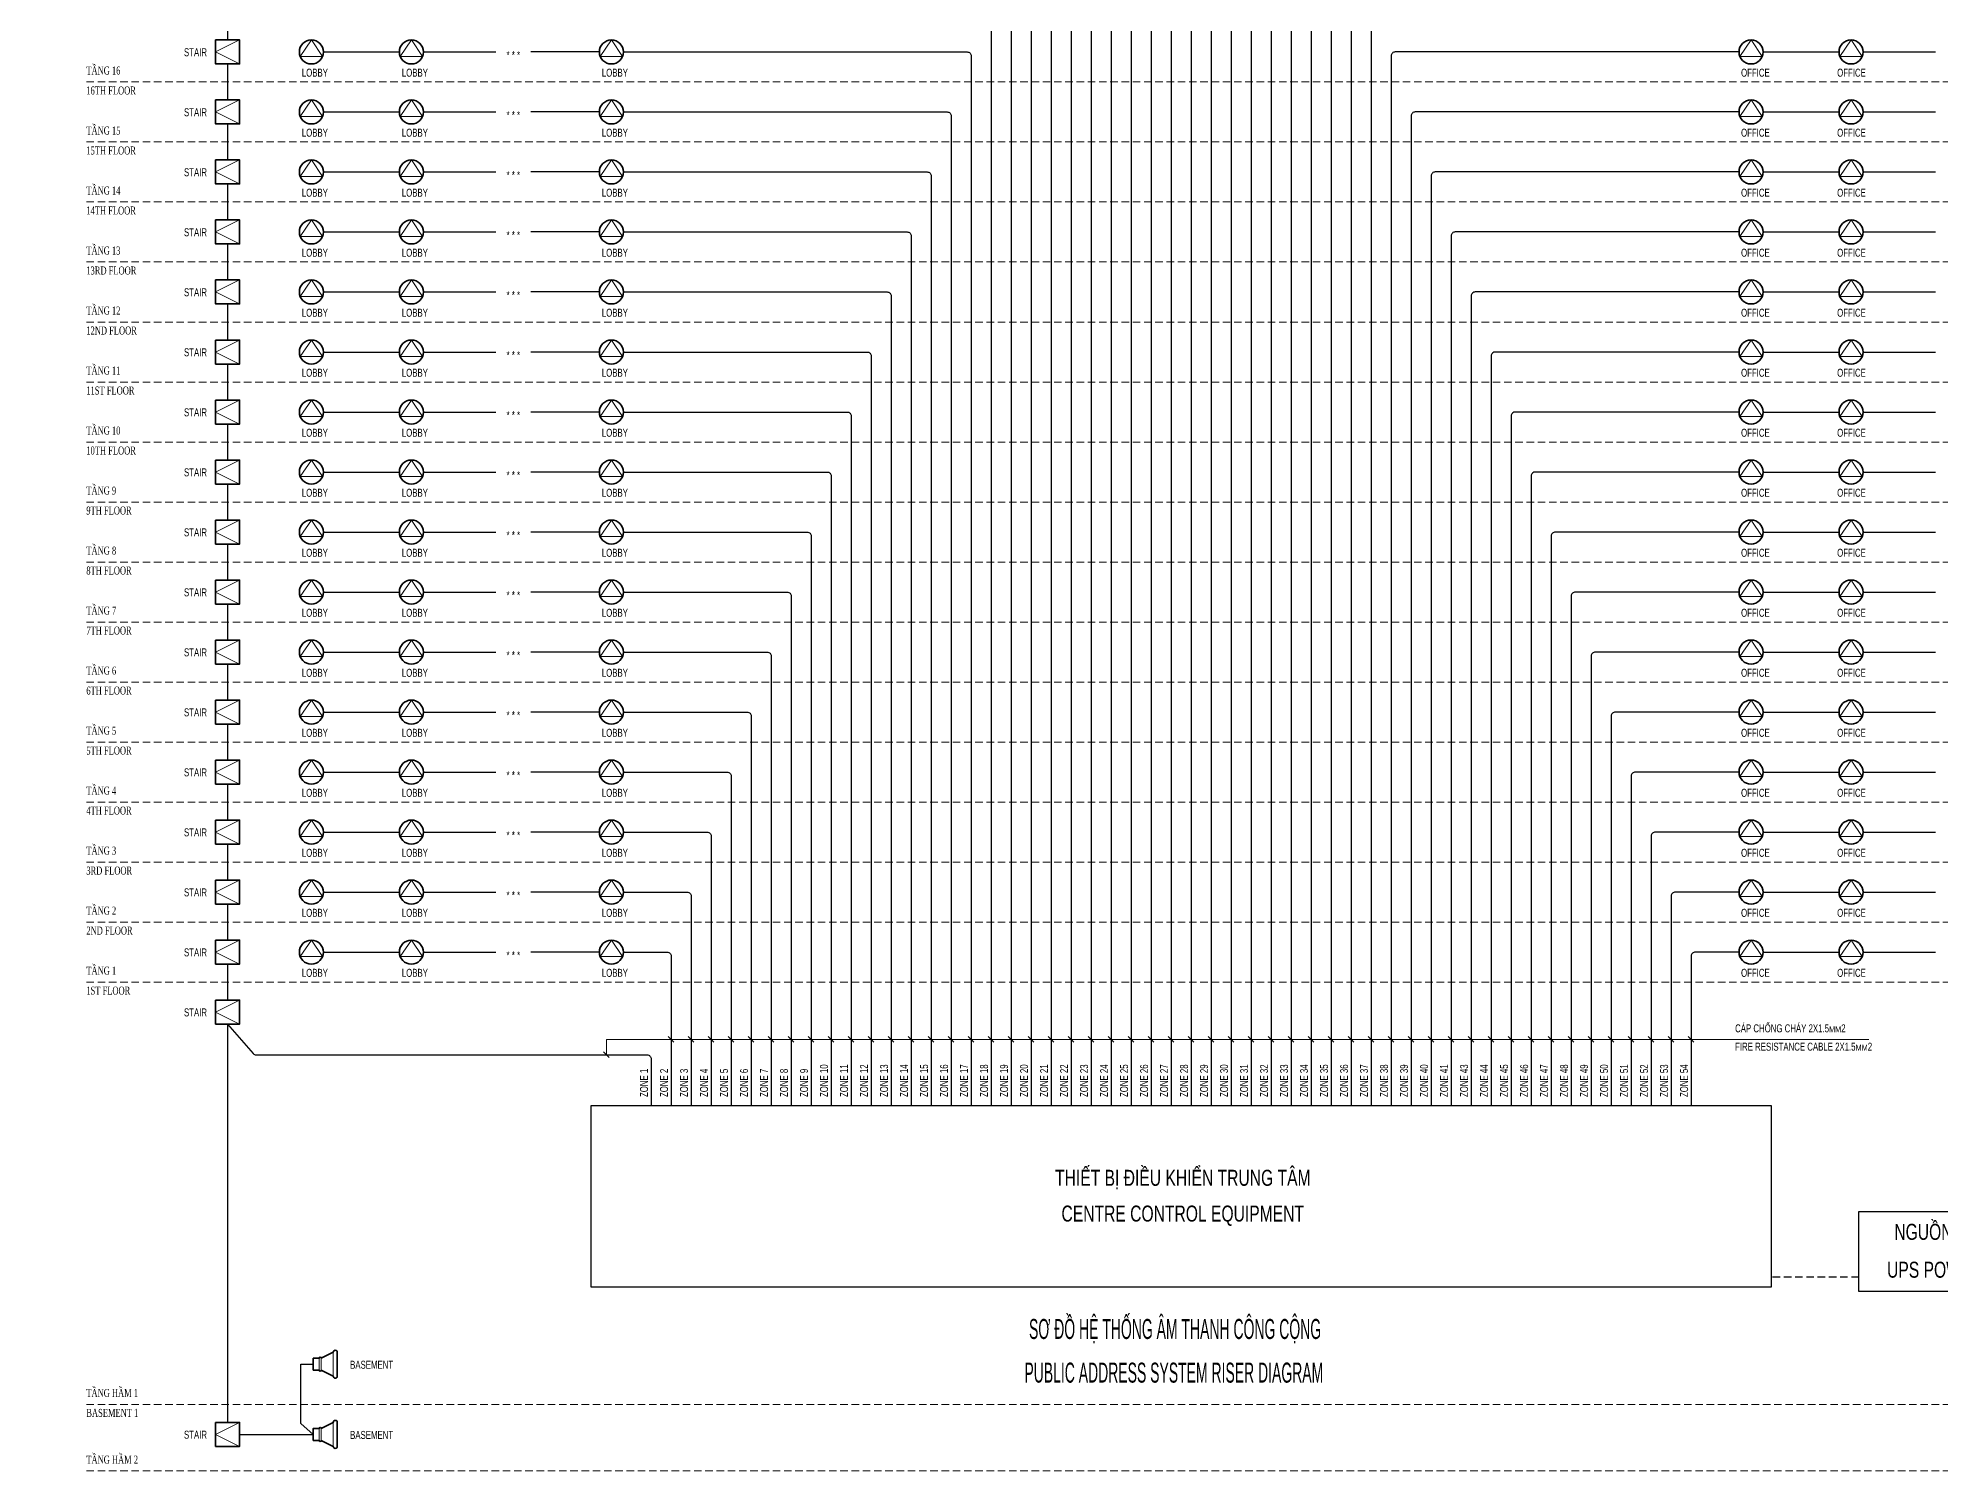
# Model space of a CAD drawing. Extents: x -5343388 to 7033982, y -486386 to 188356.
# Drawn here: x 671138 to 766277, y -278887 to -207254 of the extents above; entities that cross this region are included whole.
import ezdxf

# ---------------------------------------------------------------- set-up
doc = ezdxf.new("R2010")
doc.units = 0
doc.header["$MEASUREMENT"] = 0
doc.linetypes.add('DASHED2', pattern=[0.375, 0.25, -0.125])
for name, color, linetype, lineweight in [('PA Equipment', 1, 'Continuous', 35), ('PA Equipment Hatch', 1, 'Continuous', 15), ('Wire Hatch', 7, 'Continuous', 15)]:
    doc.layers.add(name, color=color, linetype=linetype, lineweight=lineweight)
doc.layers.add('text', color=2, linetype='Continuous')
doc.layers.add('wire', color=3, linetype='Continuous')
doc.styles.add('NKB1', font='vntimeh.shx', dxfattribs={"width": 0.7, "height": 400})
doc.styles.add('NKB2', font='', dxfattribs={"width": 0.7, "height": 400})
doc.styles.get('NKB2').set_extended_font_data('.VnArialH')

# ---------------------------------------------------------------- blocks, each defined once
blk = doc.blocks.new('LoP')
at = {"layer": 'PA Equipment'}
blk.add_circle((0, 0), 300, dxfattribs=at)
at = {"layer": 'PA Equipment Hatch'}
for points in [[(0, 300), (-278, -112), (277, -112)], [(0, 300), (277, -112)]]:
    blk.add_lwpolyline(points, dxfattribs=at)
blk = doc.blocks.new('LoP1')
at = {"layer": 'PA Equipment'}
blk.add_lwpolyline([(0, 300), (600, 300), (600, -300), (0, -300)], close=True, dxfattribs=at)
at = {"layer": 'PA Equipment Hatch'}
blk.add_lwpolyline([(600, 300), (0, 0), (600, -300)], dxfattribs=at)
blk = doc.blocks.new('LoP2')
at = {"layer": 'PA Equipment'}
for points in [[(150, 150), (0, 150)], [(150, -150), (0, -150), (0, 150)], [(500, 300), (200, 150)], [(600, 300), (600, -300)], [(500, -300), (200, -150)]]:
    blk.add_lwpolyline(points, dxfattribs=at)
for centre, radius, start, end in [((175, 150), 25, 0, 180), ((550, 300), 50, 0, 180), ((175, -150), 25, 180, 0), ((550, -300), 50, 180, 0)]:
    blk.add_arc(centre, radius, start, end, dxfattribs=at)
at = {"layer": 'PA Equipment Hatch'}
for points in [[(150, 150), (150, -150)], [(200, 150), (200, -150)], [(500, 300), (500, -300)]]:
    blk.add_lwpolyline(points, dxfattribs=at)

msp = doc.modelspace()

# ---------------------------------------------------------------- linework, layer by layer
at = {"layer": 'PA Equipment Hatch'}
for points in [[(699565.18652, -258088.38167), (699565.18652, -257319.27259), (762675.78027, -257319.27259)], [(702642.11618, -257169.51202), (702924.95889, -257452.35473)], [(703642.11618, -257169.51202), (703924.95889, -257452.35473)], [(704642.11618, -257169.51202), (704924.95889, -257452.35473)], [(705642.11618, -257169.51202), (705924.95889, -257452.35473)], [(706642.11618, -257169.51202), (706924.95889, -257452.35473)], [(707642.11618, -257169.51202), (707924.95889, -257452.35473)], [(708642.11618, -257169.51202), (708924.95889, -257452.35473)], [(709642.11618, -257169.51202), (709924.95889, -257452.35473)], [(710642.11618, -257169.51202), (710924.95889, -257452.35473)], [(711642.11618, -257169.51202), (711924.95889, -257452.35473)], [(712642.11618, -257169.51202), (712924.95889, -257452.35473)], [(713642.11618, -257169.51202), (713924.95889, -257452.35473)], [(714642.11618, -257169.51202), (714924.95889, -257452.35473)], [(715642.11618, -257169.51202), (715924.95889, -257452.35473)], [(716642.11618, -257169.51202), (716924.95889, -257452.35473)], [(717642.11618, -257169.51202), (717924.95889, -257452.35473)], [(718642.11618, -257169.51202), (718924.95889, -257452.35473)], [(719642.11618, -257169.51202), (719924.95889, -257452.35473)], [(720642.11618, -257169.51202), (720924.95889, -257452.35473)], [(721642.11618, -257169.51202), (721924.95889, -257452.35473)], [(722642.11618, -257169.51202), (722924.95889, -257452.35473)], [(723642.11618, -257169.51202), (723924.95889, -257452.35473)], [(724642.11618, -257169.51202), (724924.95889, -257452.35473)], [(725642.11618, -257169.51202), (725924.95889, -257452.35473)], [(726642.11618, -257169.51202), (726924.95889, -257452.35473)], [(727642.11618, -257169.51202), (727924.95889, -257452.35473)], [(728642.11618, -257169.51202), (728924.95889, -257452.35473)], [(729642.11618, -257169.51202), (729924.95889, -257452.35473)], [(730642.11618, -257169.51202), (730924.95889, -257452.35473)], [(731642.11618, -257169.51202), (731924.95889, -257452.35473)], [(732642.11618, -257169.51202), (732924.95889, -257452.35473)], [(733642.11618, -257169.51202), (733924.95889, -257452.35473)], [(734642.11618, -257169.51202), (734924.95889, -257452.35473)], [(735642.11618, -257169.51202), (735924.95889, -257452.35473)], [(736642.11618, -257169.51202), (736924.95889, -257452.35473)], [(737642.11618, -257169.51202), (737924.95889, -257452.35473)], [(738642.11618, -257169.51202), (738924.95889, -257452.35473)], [(739642.11618, -257169.51202), (739924.95889, -257452.35473)], [(740642.11618, -257169.51202), (740924.95889, -257452.35473)], [(741642.11618, -257169.51202), (741924.95889, -257452.35473)], [(742642.11618, -257169.51202), (742924.95889, -257452.35473)], [(743642.11618, -257169.51202), (743924.95889, -257452.35473)], [(744642.11618, -257169.51202), (744924.95889, -257452.35473)], [(745642.11618, -257169.51202), (745924.95889, -257452.35473)], [(746642.11618, -257169.51202), (746924.95889, -257452.35473)], [(747642.11618, -257169.51202), (747924.95889, -257452.35473)], [(748642.11618, -257169.51202), (748924.95889, -257452.35473)], [(749642.11618, -257169.51202), (749924.95889, -257452.35473)], [(750642.11618, -257169.51202), (750924.95889, -257452.35473)], [(751642.11618, -257169.51202), (751924.95889, -257452.35473)], [(752642.11618, -257169.51202), (752924.95889, -257452.35473)], [(753642.11618, -257169.51202), (753924.95889, -257452.35473)], [(699415.42595, -257938.6211), (699698.26866, -258221.46381)]]:
    msp.add_lwpolyline(points, dxfattribs=at)
at = {"layer": 'wire'}
for points in [[(700402.71604, -177948.50108), (727591.87675, -177948.50108, -0.4142135624), (727791.87675, -178148.50108), (727791.87675, -260623.34022)], [(756181.03746, -177948.50108), (728991.87675, -177948.50108, 0.4142135624), (728791.87675, -178148.50108), (728791.87675, -260623.34022)], [(700402.71604, -180948.50108), (726591.87675, -180948.50108, -0.4142135624), (726791.87675, -181148.50108), (726791.87675, -260623.34022)], [(756181.03746, -180948.50108), (729991.87675, -180948.50108, 0.4142135624), (729791.87675, -181148.50108), (729791.87675, -260623.34022)], [(700402.71604, -183948.50108), (725591.87675, -183948.50108, -0.4142135624), (725791.87675, -184148.50108), (725791.87675, -260623.34022)], [(756181.03746, -183948.50108), (730991.87675, -183948.50108, 0.4142135624), (730791.87675, -184148.50108), (730791.87675, -260623.34022)], [(700402.71604, -186948.50108), (724591.87675, -186948.50108, -0.4142135624), (724791.87675, -187148.50108), (724791.87675, -260623.34022)], [(756181.03746, -186948.50108), (731991.87675, -186948.50108, 0.4142135624), (731791.87675, -187148.50108), (731791.87675, -260623.34022)], [(700402.71604, -189948.50108), (723591.87675, -189948.50108, -0.4142135624), (723791.87675, -190148.50108), (723791.87675, -260623.34022)], [(756181.03746, -189948.50108), (732991.87675, -189948.50108, 0.4142135624), (732791.87675, -190148.50108), (732791.87675, -260623.34022)], [(700402.71604, -192948.50108), (722591.87675, -192948.50108, -0.4142135624), (722791.87675, -193148.50108), (722791.87675, -260623.34022)], [(756181.03746, -192948.50108), (733991.87675, -192948.50108, 0.4142135624), (733791.87675, -193148.50108), (733791.87675, -260623.34022)], [(700402.71604, -195948.50108), (721591.87675, -195948.50108, -0.4142135624), (721791.87675, -196148.50108), (721791.87675, -260623.34022)], [(756181.03746, -195948.50108), (734991.87675, -195948.50108, 0.4142135624), (734791.87675, -196148.50108), (734791.87675, -260623.34022)], [(700402.71604, -198948.50108), (720591.87675, -198948.50108, -0.4142135624), (720791.87675, -199148.50108), (720791.87675, -260623.34022)], [(756181.03746, -198948.50108), (735991.87675, -198948.50108, 0.4142135624), (735791.87675, -199148.50108), (735791.87675, -260623.34022)], [(700402.71604, -201948.50108), (719591.87675, -201948.50108, -0.4142135624), (719791.87675, -202148.50108), (719791.87675, -260623.34022)], [(756181.03746, -201948.50108), (736991.87675, -201948.50108, 0.4142135624), (736791.87675, -202148.50108), (736791.87675, -260623.34022)], [(700402.71604, -204948.50108), (718591.87675, -204948.50108, -0.4142135624), (718791.87675, -205148.50108), (718791.87675, -260623.34022)], [(756181.03746, -204948.50108), (737991.87675, -204948.50108, 0.4142135624), (737791.87675, -205148.50108), (737791.87675, -260623.34022)], [(700402.71604, -207948.50108), (717591.87675, -207948.50108, -0.4142135624), (717791.87675, -208148.50108), (717791.87675, -260623.34022)], [(756181.03746, -207948.50108), (738991.87675, -207948.50108, 0.4142135624), (738791.87675, -208148.50108), (738791.87675, -260623.34022)], [(700402.71604, -210948.50108), (716591.87675, -210948.50108, -0.4142135624), (716791.87675, -211148.50108), (716791.87675, -260623.34022)], [(756181.03746, -210948.50108), (739991.87675, -210948.50108, 0.4142135624), (739791.87675, -211148.50108), (739791.87675, -260623.34022)], [(700402.71604, -213948.50108), (715591.87675, -213948.50108, -0.4142135624), (715791.87675, -214148.50108), (715791.87675, -260623.34022)], [(756181.03746, -213948.50108), (740991.87675, -213948.50108, 0.4142135624), (740791.87675, -214148.50108), (740791.87675, -260623.34022)], [(700402.71604, -216948.50108), (714591.87675, -216948.50108, -0.4142135624), (714791.87675, -217148.50108), (714791.87675, -260623.34022)], [(756181.03746, -216948.50108), (741991.87675, -216948.50108, 0.4142135624), (741791.87675, -217148.50108), (741791.87675, -260623.34022)], [(700402.71604, -219948.50108), (713591.87675, -219948.50108, -0.4142135624), (713791.87675, -220148.50108), (713791.87675, -260623.34022)], [(756181.03746, -219948.50108), (742991.87675, -219948.50108, 0.4142135624), (742791.87675, -220148.50108), (742791.87675, -260623.34022)], [(700402.71604, -222948.50108), (712591.87675, -222948.50108, -0.4142135624), (712791.87675, -223148.50108), (712791.87675, -260623.34022)], [(756181.03746, -222948.50108), (743991.87675, -222948.50108, 0.4142135624), (743791.87675, -223148.50108), (743791.87675, -260623.34022)], [(700402.71604, -225948.50108), (711591.87675, -225948.50108, -0.4142135624), (711791.87675, -226148.50108), (711791.87675, -260623.34022)], [(756181.03746, -225948.50108), (744991.87675, -225948.50108, 0.4142135624), (744791.87675, -226148.50108), (744791.87675, -260623.34022)], [(700402.71604, -228948.50108), (710591.87675, -228948.50108, -0.4142135624), (710791.87675, -229148.50108), (710791.87675, -260623.34022)], [(756181.03746, -228948.50108), (745991.87675, -228948.50108, 0.4142135624), (745791.87675, -229148.50108), (745791.87675, -260623.34022)], [(700402.71604, -231948.50108), (709591.87675, -231948.50108, -0.4142135624), (709791.87675, -232148.50108), (709791.87675, -260623.34022)], [(756181.03746, -231948.50108), (746991.87675, -231948.50108, 0.4142135624), (746791.87675, -232148.50108), (746791.87675, -260623.34022)], [(700402.71604, -234948.50108), (708591.87675, -234948.50108, -0.4142135624), (708791.87675, -235148.50108), (708791.87675, -260623.34022)], [(756181.03746, -234948.50108), (747991.87675, -234948.50108, 0.4142135624), (747791.87675, -235148.50108), (747791.87675, -260623.34022)], [(700402.71604, -237948.50108), (707591.87675, -237948.50108, -0.4142135624), (707791.87675, -238148.50108), (707791.87675, -260623.34022)], [(756181.03746, -237948.50108), (748991.87675, -237948.50108, 0.4142135624), (748791.87675, -238148.50108), (748791.87675, -260623.34022)], [(700402.71604, -240948.50108), (706591.87675, -240948.50108, -0.4142135624), (706791.87675, -241148.50108), (706791.87675, -260623.34022)], [(756181.03746, -240948.50108), (749991.87675, -240948.50108, 0.4142135624), (749791.87675, -241148.50108), (749791.87675, -260623.34022)], [(700402.71604, -243948.50108), (705591.87675, -243948.50108, -0.4142135624), (705791.87675, -244148.50108), (705791.87675, -260623.34022)], [(756181.03746, -243948.50108), (750991.87675, -243948.50108, 0.4142135624), (750791.87675, -244148.50108), (750791.87675, -260623.34022)], [(700402.71604, -246948.50108), (704591.87675, -246948.50108, -0.4142135624), (704791.87675, -247148.50108), (704791.87675, -260623.34022)], [(756181.03746, -246948.50108), (751991.87675, -246948.50108, 0.4142135624), (751791.87675, -247148.50108), (751791.87675, -260623.34022)], [(700402.71604, -249948.50108), (703591.87675, -249948.50108, -0.4142135624), (703791.87675, -250148.50108), (703791.87675, -260623.34022)], [(756181.03746, -249948.50108), (752991.87675, -249948.50108, 0.4142135624), (752791.87675, -250148.50108), (752791.87675, -260623.34022)], [(700402.71604, -252948.50108), (702591.87675, -252948.50108, -0.4142135624), (702791.87675, -253148.50108), (702791.87675, -260623.34022)], [(756181.03746, -252948.50108), (753991.87675, -252948.50108, 0.4142135624), (753791.87675, -253148.50108), (753791.87675, -260623.34022)], [(680617.25611, -256548.50108), (681887.11593, -258019.09398, 0.2179864812), (682038.4906, -258088.38167), (701591.87675, -258088.38167, -0.4142135624), (701791.87675, -258288.38167), (701791.87675, -260623.34022)]]:
    msp.add_lwpolyline(points, format="xyb", dxfattribs=at)
for points in [[(680617.25611, -205548.50108), (680617.25611, -207348.50108)], [(685402.71604, -207948.50108), (689202.71604, -207948.50108)], [(690402.71604, -207948.50108), (694027.34348, -207948.50108)], [(699202.71604, -207948.50108), (695779.58651, -207948.50108)], [(757381.03746, -207948.50108), (761181.03746, -207948.50108)], [(762381.03746, -207948.50108), (766005.6649, -207948.50108)], [(680617.25611, -208548.50108), (680617.25611, -210348.50108)], [(685402.71604, -210948.50108), (689202.71604, -210948.50108)], [(690402.71604, -210948.50108), (694027.34348, -210948.50108)], [(699202.71604, -210948.50108), (695779.58651, -210948.50108)], [(757381.03746, -210948.50108), (761181.03746, -210948.50108)], [(762381.03746, -210948.50108), (766005.6649, -210948.50108)], [(680617.25611, -211548.50108), (680617.25611, -213348.50108)], [(685402.71604, -213948.50108), (689202.71604, -213948.50108)], [(690402.71604, -213948.50108), (694027.34348, -213948.50108)], [(699202.71604, -213948.50108), (695779.58651, -213948.50108)], [(757381.03746, -213948.50108), (761181.03746, -213948.50108)], [(762381.03746, -213948.50108), (766005.6649, -213948.50108)], [(680617.25611, -214548.50108), (680617.25611, -216348.50108)], [(680617.25611, -217548.50108), (680617.25611, -219348.50108)], [(685402.71604, -216948.50108), (689202.71604, -216948.50108)], [(690402.71604, -216948.50108), (694027.34348, -216948.50108)], [(699202.71604, -216948.50108), (695779.58651, -216948.50108)], [(757381.03746, -216948.50108), (761181.03746, -216948.50108)], [(762381.03746, -216948.50108), (766005.6649, -216948.50108)], [(680617.25611, -220548.50108), (680617.25611, -222348.50108)], [(685402.71604, -219948.50108), (689202.71604, -219948.50108)], [(690402.71604, -219948.50108), (694027.34348, -219948.50108)], [(699202.71604, -219948.50108), (695779.58651, -219948.50108)], [(757381.03746, -219948.50108), (761181.03746, -219948.50108)], [(762381.03746, -219948.50108), (766005.6649, -219948.50108)], [(680617.25611, -223548.50108), (680617.25611, -225348.50108)], [(685402.71604, -222948.50108), (689202.71604, -222948.50108)], [(690402.71604, -222948.50108), (694027.34348, -222948.50108)], [(699202.71604, -222948.50108), (695779.58651, -222948.50108)], [(757381.03746, -222948.50108), (761181.03746, -222948.50108)], [(762381.03746, -222948.50108), (766005.6649, -222948.50108)], [(685402.71604, -225948.50108), (689202.71604, -225948.50108)], [(690402.71604, -225948.50108), (694027.34348, -225948.50108)], [(699202.71604, -225948.50108), (695779.58651, -225948.50108)], [(757381.03746, -225948.50108), (761181.03746, -225948.50108)], [(762381.03746, -225948.50108), (766005.6649, -225948.50108)], [(680617.25611, -226548.50108), (680617.25611, -228348.50108)], [(685402.71604, -228948.50108), (689202.71604, -228948.50108)], [(690402.71604, -228948.50108), (694027.34348, -228948.50108)], [(699202.71604, -228948.50108), (695779.58651, -228948.50108)], [(757381.03746, -228948.50108), (761181.03746, -228948.50108)], [(762381.03746, -228948.50108), (766005.6649, -228948.50108)], [(680617.25611, -229548.50108), (680617.25611, -231348.50108)], [(685402.71604, -231948.50108), (689202.71604, -231948.50108)], [(690402.71604, -231948.50108), (694027.34348, -231948.50108)], [(699202.71604, -231948.50108), (695779.58651, -231948.50108)], [(757381.03746, -231948.50108), (761181.03746, -231948.50108)], [(762381.03746, -231948.50108), (766005.6649, -231948.50108)], [(680617.25611, -232548.50108), (680617.25611, -234348.50108)], [(685402.71604, -234948.50108), (689202.71604, -234948.50108)], [(690402.71604, -234948.50108), (694027.34348, -234948.50108)], [(699202.71604, -234948.50108), (695779.58651, -234948.50108)], [(757381.03746, -234948.50108), (761181.03746, -234948.50108)], [(762381.03746, -234948.50108), (766005.6649, -234948.50108)], [(680617.25611, -235548.50108), (680617.25611, -237348.50108)], [(680617.25611, -238548.50108), (680617.25611, -240348.50108)], [(685402.71604, -237948.50108), (689202.71604, -237948.50108)], [(690402.71604, -237948.50108), (694027.34348, -237948.50108)], [(699202.71604, -237948.50108), (695779.58651, -237948.50108)], [(757381.03746, -237948.50108), (761181.03746, -237948.50108)], [(762381.03746, -237948.50108), (766005.6649, -237948.50108)], [(680617.25611, -241548.50108), (680617.25611, -243348.50108)], [(685402.71604, -240948.50108), (689202.71604, -240948.50108)], [(690402.71604, -240948.50108), (694027.34348, -240948.50108)], [(699202.71604, -240948.50108), (695779.58651, -240948.50108)], [(757381.03746, -240948.50108), (761181.03746, -240948.50108)], [(762381.03746, -240948.50108), (766005.6649, -240948.50108)], [(685402.71604, -243948.50108), (689202.71604, -243948.50108)], [(690402.71604, -243948.50108), (694027.34348, -243948.50108)], [(699202.71604, -243948.50108), (695779.58651, -243948.50108)], [(757381.03746, -243948.50108), (761181.03746, -243948.50108)], [(762381.03746, -243948.50108), (766005.6649, -243948.50108)], [(680617.25611, -244548.50108), (680617.25611, -246348.50108)], [(685402.71604, -246948.50108), (689202.71604, -246948.50108)], [(690402.71604, -246948.50108), (694027.34348, -246948.50108)], [(699202.71604, -246948.50108), (695779.58651, -246948.50108)], [(757381.03746, -246948.50108), (761181.03746, -246948.50108)], [(762381.03746, -246948.50108), (766005.6649, -246948.50108)], [(680617.25611, -247548.50108), (680617.25611, -249348.50108)], [(685402.71604, -249948.50108), (689202.71604, -249948.50108)], [(690402.71604, -249948.50108), (694027.34348, -249948.50108)], [(699202.71604, -249948.50108), (695779.58651, -249948.50108)], [(757381.03746, -249948.50108), (761181.03746, -249948.50108)], [(762381.03746, -249948.50108), (766005.6649, -249948.50108)], [(680617.25611, -250548.50108), (680617.25611, -252348.50108)], [(685402.71604, -252948.50108), (689202.71604, -252948.50108)], [(690402.71604, -252948.50108), (694027.34348, -252948.50108)], [(699202.71604, -252948.50108), (695779.58651, -252948.50108)], [(757381.03746, -252948.50108), (761181.03746, -252948.50108)], [(762381.03746, -252948.50108), (766005.6649, -252948.50108)], [(680617.25611, -253548.50108), (680617.25611, -255348.50108)], [(680617.25611, -256548.50108), (680617.25611, -276459.39122)], [(684900.60903, -277059.39122), (684271.18321, -276513.2596), (684271.18321, -273550.41372), (684900.60903, -273550.41372)], [(681217.25611, -277059.39122), (684900.60903, -277059.39122)]]:
    msp.add_lwpolyline(points, dxfattribs=at)
for points in [[(698791.87675, -260623.34022), (757791.87675, -260623.34022), (757791.87675, -269700.74983), (698791.87675, -269700.74983)], [(762174.85029, -265921.87908), (772174.85029, -265921.87908), (772174.85029, -269921.87908), (762174.85029, -269921.87908)]]:
    msp.add_lwpolyline(points, close=True, dxfattribs=at)
at = {"layer": 'wire', "linetype": 'DASHED2', "ltscale": 1500}
msp.add_lwpolyline([(762174.85029, -269197.0943), (757791.87675, -269197.0943)], dxfattribs=at)
at = {"layer": 'Wire Hatch', "linetype": 'DASHED2', "ltscale": 1500}
for points in [[(776872.13884, -209448.50108), (673490.66442, -209448.50108)], [(776872.13884, -212448.50108), (673490.66442, -212448.50108)], [(776872.13884, -215448.50108), (673490.66442, -215448.50108)], [(776872.13884, -218448.50108), (673490.66442, -218448.50108)], [(776872.13884, -221448.50108), (673490.66442, -221448.50108)], [(776872.13884, -224448.50108), (673490.66442, -224448.50108)], [(776872.13884, -227448.50108), (673490.66442, -227448.50108)], [(776872.13884, -230448.50108), (673490.66442, -230448.50108)], [(776872.13884, -233448.50108), (673490.66442, -233448.50108)], [(776872.13884, -236448.50108), (673490.66442, -236448.50108)], [(776872.13884, -239448.50108), (673490.66442, -239448.50108)], [(776872.13884, -242448.50108), (673490.66442, -242448.50108)], [(776872.13884, -245448.50108), (673490.66442, -245448.50108)], [(776872.13884, -248448.50108), (673490.66442, -248448.50108)], [(776872.13884, -251448.50108), (673490.66442, -251448.50108)], [(776872.13884, -254448.50108), (673490.66442, -254448.50108)], [(776872.13884, -275559.39122), (673490.66442, -275559.39122)], [(776872.13884, -278886.88018), (673490.66442, -278886.88018)]]:
    msp.add_lwpolyline(points, dxfattribs=at)

# ---------------------------------------------------------------- block references
at = {"layer": 'PA Equipment', "xscale": 2, "yscale": 2, "zscale": 2}
for name, p in [('LoP1', (680017.25611, -207948.50108)), ('LoP', (684802.71604, -207948.50108)), ('LoP', (689802.71604, -207948.50108)), ('LoP', (699802.71604, -207948.50108)), ('LoP', (756781.03746, -207948.50108)), ('LoP', (761781.03746, -207948.50108)), ('LoP1', (680017.25611, -210948.50108)), ('LoP', (684802.71604, -210948.50108)), ('LoP', (689802.71604, -210948.50108)), ('LoP', (699802.71604, -210948.50108)), ('LoP', (756781.03746, -210948.50108)), ('LoP', (761781.03746, -210948.50108)), ('LoP1', (680017.25611, -213948.50108)), ('LoP', (684802.71604, -213948.50108)), ('LoP', (689802.71604, -213948.50108)), ('LoP', (699802.71604, -213948.50108)), ('LoP', (756781.03746, -213948.50108)), ('LoP', (761781.03746, -213948.50108)), ('LoP1', (680017.25611, -216948.50108)), ('LoP', (684802.71604, -216948.50108)), ('LoP', (689802.71604, -216948.50108)), ('LoP', (699802.71604, -216948.50108)), ('LoP', (756781.03746, -216948.50108)), ('LoP', (761781.03746, -216948.50108)), ('LoP1', (680017.25611, -219948.50108)), ('LoP', (684802.71604, -219948.50108)), ('LoP', (689802.71604, -219948.50108)), ('LoP', (699802.71604, -219948.50108)), ('LoP', (756781.03746, -219948.50108)), ('LoP', (761781.03746, -219948.50108)), ('LoP1', (680017.25611, -222948.50108)), ('LoP', (684802.71604, -222948.50108)), ('LoP', (689802.71604, -222948.50108)), ('LoP', (699802.71604, -222948.50108)), ('LoP', (756781.03746, -222948.50108)), ('LoP', (761781.03746, -222948.50108)), ('LoP1', (680017.25611, -225948.50108)), ('LoP', (684802.71604, -225948.50108)), ('LoP', (689802.71604, -225948.50108)), ('LoP', (699802.71604, -225948.50108)), ('LoP', (756781.03746, -225948.50108)), ('LoP', (761781.03746, -225948.50108)), ('LoP1', (680017.25611, -228948.50108)), ('LoP', (684802.71604, -228948.50108)), ('LoP', (689802.71604, -228948.50108)), ('LoP', (699802.71604, -228948.50108)), ('LoP', (756781.03746, -228948.50108)), ('LoP', (761781.03746, -228948.50108)), ('LoP1', (680017.25611, -231948.50108)), ('LoP', (684802.71604, -231948.50108)), ('LoP', (689802.71604, -231948.50108)), ('LoP', (699802.71604, -231948.50108)), ('LoP', (756781.03746, -231948.50108)), ('LoP', (761781.03746, -231948.50108)), ('LoP1', (680017.25611, -234948.50108)), ('LoP', (684802.71604, -234948.50108)), ('LoP', (689802.71604, -234948.50108)), ('LoP', (699802.71604, -234948.50108)), ('LoP', (756781.03746, -234948.50108)), ('LoP', (761781.03746, -234948.50108)), ('LoP1', (680017.25611, -237948.50108)), ('LoP', (684802.71604, -237948.50108)), ('LoP', (689802.71604, -237948.50108)), ('LoP', (699802.71604, -237948.50108)), ('LoP', (756781.03746, -237948.50108)), ('LoP', (761781.03746, -237948.50108)), ('LoP1', (680017.25611, -240948.50108)), ('LoP', (684802.71604, -240948.50108)), ('LoP', (689802.71604, -240948.50108)), ('LoP', (699802.71604, -240948.50108)), ('LoP', (756781.03746, -240948.50108)), ('LoP', (761781.03746, -240948.50108)), ('LoP1', (680017.25611, -243948.50108)), ('LoP', (684802.71604, -243948.50108)), ('LoP', (689802.71604, -243948.50108)), ('LoP', (699802.71604, -243948.50108)), ('LoP', (756781.03746, -243948.50108)), ('LoP', (761781.03746, -243948.50108)), ('LoP1', (680017.25611, -246948.50108)), ('LoP', (684802.71604, -246948.50108)), ('LoP', (689802.71604, -246948.50108)), ('LoP', (699802.71604, -246948.50108)), ('LoP', (756781.03746, -246948.50108)), ('LoP', (761781.03746, -246948.50108)), ('LoP1', (680017.25611, -249948.50108)), ('LoP', (684802.71604, -249948.50108)), ('LoP', (689802.71604, -249948.50108)), ('LoP', (699802.71604, -249948.50108)), ('LoP', (756781.03746, -249948.50108)), ('LoP', (761781.03746, -249948.50108)), ('LoP1', (680017.25611, -252948.50108)), ('LoP', (684802.71604, -252948.50108)), ('LoP', (689802.71604, -252948.50108)), ('LoP', (699802.71604, -252948.50108)), ('LoP', (756781.03746, -252948.50108)), ('LoP', (761781.03746, -252948.50108)), ('LoP1', (680017.25611, -255948.50108)), ('LoP1', (680017.25611, -277059.39122))]:
    msp.add_blockref(name, p, dxfattribs=at)
at = {"layer": 'PA Equipment', "xscale": -2, "yscale": 2, "zscale": 2, "rotation": 180}
for p in [(684900.60903, -273550.41372), (684900.60903, -277059.39122)]:
    msp.add_blockref('LoP2', p, dxfattribs=at)

# ---------------------------------------------------------------- texts
at = {"layer": 'text', "attachment_point": 1}
for s, insert, char_height, width, style in [('stair', (678433.9765, -207763.49507), 400, 5996.5972512, 'NKB2'), ('* * *', (694563.38058, -207903.04776), 400, 5996.5972512, 'NKB2'), ('tÇng 16', (673552.00298, -208675.77557), 400, 4878.3860274, 'NKB1'), ('LOBBY', (684326.10967, -208785.00982), 400, 5996.5972512, 'NKB2'), ('LOBBY', (689326.10967, -208785.00982), 400, 5996.5972512, 'NKB2'), ('LOBBY', (699326.10967, -208785.00982), 400, 5996.5972512, 'NKB2'), ('office', (756283.1337, -208785.00982), 400, 5996.5972512, 'NKB2'), ('office', (761087.69851, -208785.00982), 400, 5996.5972512, 'NKB2'), ('16th floor', (673552.00298, -209673.63111), 400, 4878.3860274, 'NKB1'), ('stair', (678433.9765, -210763.49507), 400, 5996.5972512, 'NKB2'), ('* * *', (694563.38058, -210903.04776), 400, 5996.5972512, 'NKB2'), ('tÇng 15', (673552.00298, -211675.77557), 400, 4878.3860274, 'NKB1'), ('LOBBY', (684326.10967, -211785.00982), 400, 5996.5972512, 'NKB2'), ('LOBBY', (689326.10967, -211785.00982), 400, 5996.5972512, 'NKB2'), ('LOBBY', (699326.10967, -211785.00982), 400, 5996.5972512, 'NKB2'), ('office', (756283.1337, -211785.00982), 400, 5996.5972512, 'NKB2'), ('office', (761087.69851, -211785.00982), 400, 5996.5972512, 'NKB2'), ('15th floor', (673552.00298, -212673.63111), 400, 4878.3860274, 'NKB1'), ('stair', (678433.9765, -213763.49507), 400, 5996.5972512, 'NKB2'), ('* * *', (694563.38058, -213903.04776), 400, 5996.5972512, 'NKB2'), ('tÇng 14', (673552.00298, -214675.77557), 400, 4878.3860274, 'NKB1'), ('LOBBY', (684326.10967, -214785.00982), 400, 5996.5972512, 'NKB2'), ('LOBBY', (689326.10967, -214785.00982), 400, 5996.5972512, 'NKB2'), ('LOBBY', (699326.10967, -214785.00982), 400, 5996.5972512, 'NKB2'), ('office', (756283.1337, -214785.00982), 400, 5996.5972512, 'NKB2'), ('office', (761087.69851, -214785.00982), 400, 5996.5972512, 'NKB2'), ('14th floor', (673552.00298, -215673.63111), 400, 4878.3860274, 'NKB1'), ('stair', (678433.9765, -216763.49507), 400, 5996.5972512, 'NKB2'), ('* * *', (694563.38058, -216903.04776), 400, 5996.5972512, 'NKB2'), ('tÇng 13', (673552.00298, -217675.77557), 400, 4878.3860274, 'NKB1'), ('LOBBY', (684326.10967, -217785.00982), 400, 5996.5972512, 'NKB2'), ('LOBBY', (689326.10967, -217785.00982), 400, 5996.5972512, 'NKB2'), ('LOBBY', (699326.10967, -217785.00982), 400, 5996.5972512, 'NKB2'), ('office', (756283.1337, -217785.00982), 400, 5996.5972512, 'NKB2'), ('office', (761087.69851, -217785.00982), 400, 5996.5972512, 'NKB2'), ('13rd floor', (673552.00298, -218673.63111), 400, 4878.3860274, 'NKB1'), ('stair', (678433.9765, -219763.49507), 400, 5996.5972512, 'NKB2'), ('tÇng 12', (673552.00298, -220675.77557), 400, 4878.3860274, 'NKB1'), ('* * *', (694563.38058, -219903.04776), 400, 5996.5972512, 'NKB2'), ('12nd floor', (673552.00298, -221673.63111), 400, 4878.3860274, 'NKB1'), ('LOBBY', (684326.10967, -220785.00982), 400, 5996.5972512, 'NKB2'), ('LOBBY', (689326.10967, -220785.00982), 400, 5996.5972512, 'NKB2'), ('LOBBY', (699326.10967, -220785.00982), 400, 5996.5972512, 'NKB2'), ('office', (756283.1337, -220785.00982), 400, 5996.5972512, 'NKB2'), ('office', (761087.69851, -220785.00982), 400, 5996.5972512, 'NKB2'), ('tÇng 11', (673552.00298, -223675.77557), 400, 4878.3860274, 'NKB1'), ('stair', (678433.9765, -222763.49507), 400, 5996.5972512, 'NKB2'), ('* * *', (694563.38058, -222903.04776), 400, 5996.5972512, 'NKB2'), ('LOBBY', (684326.10967, -223785.00982), 400, 5996.5972512, 'NKB2'), ('LOBBY', (689326.10967, -223785.00982), 400, 5996.5972512, 'NKB2'), ('LOBBY', (699326.10967, -223785.00982), 400, 5996.5972512, 'NKB2'), ('office', (756283.1337, -223785.00982), 400, 5996.5972512, 'NKB2'), ('office', (761087.69851, -223785.00982), 400, 5996.5972512, 'NKB2'), ('11st floor', (673552.00298, -224673.63111), 400, 4878.3860274, 'NKB1'), ('stair', (678433.9765, -225763.49507), 400, 5996.5972512, 'NKB2'), ('* * *', (694563.38058, -225903.04776), 400, 5996.5972512, 'NKB2'), ('tÇng 10', (673552.00298, -226675.77557), 400, 4878.3860274, 'NKB1'), ('LOBBY', (684326.10967, -226785.00982), 400, 5996.5972512, 'NKB2'), ('LOBBY', (689326.10967, -226785.00982), 400, 5996.5972512, 'NKB2'), ('LOBBY', (699326.10967, -226785.00982), 400, 5996.5972512, 'NKB2'), ('office', (756283.1337, -226785.00982), 400, 5996.5972512, 'NKB2'), ('office', (761087.69851, -226785.00982), 400, 5996.5972512, 'NKB2'), ('10th floor', (673552.00298, -227673.63111), 400, 4878.3860274, 'NKB1'), ('stair', (678433.9765, -228763.49507), 400, 5996.5972512, 'NKB2'), ('* * *', (694563.38058, -228903.04776), 400, 5996.5972512, 'NKB2'), ('tÇng 9', (673552.00298, -229675.77557), 400, 4878.3860274, 'NKB1'), ('LOBBY', (684326.10967, -229785.00982), 400, 5996.5972512, 'NKB2'), ('LOBBY', (689326.10967, -229785.00982), 400, 5996.5972512, 'NKB2'), ('LOBBY', (699326.10967, -229785.00982), 400, 5996.5972512, 'NKB2'), ('office', (756283.1337, -229785.00982), 400, 5996.5972512, 'NKB2'), ('office', (761087.69851, -229785.00982), 400, 5996.5972512, 'NKB2'), ('9th floor', (673552.00298, -230673.63111), 400, 4878.3860274, 'NKB1'), ('stair', (678433.9765, -231763.49507), 400, 5996.5972512, 'NKB2'), ('* * *', (694563.38058, -231903.04776), 400, 5996.5972512, 'NKB2'), ('tÇng 8', (673552.00298, -232675.77557), 400, 4878.3860274, 'NKB1'), ('LOBBY', (684326.10967, -232785.00982), 400, 5996.5972512, 'NKB2'), ('LOBBY', (689326.10967, -232785.00982), 400, 5996.5972512, 'NKB2'), ('LOBBY', (699326.10967, -232785.00982), 400, 5996.5972512, 'NKB2'), ('office', (756283.1337, -232785.00982), 400, 5996.5972512, 'NKB2'), ('office', (761087.69851, -232785.00982), 400, 5996.5972512, 'NKB2'), ('8th floor', (673552.00298, -233673.63111), 400, 4878.3860274, 'NKB1'), ('stair', (678433.9765, -234763.49507), 400, 5996.5972512, 'NKB2'), ('* * *', (694563.38058, -234903.04776), 400, 5996.5972512, 'NKB2'), ('tÇng 7', (673552.00298, -235675.77557), 400, 4878.3860274, 'NKB1'), ('LOBBY', (684326.10967, -235785.00982), 400, 5996.5972512, 'NKB2'), ('LOBBY', (689326.10967, -235785.00982), 400, 5996.5972512, 'NKB2'), ('LOBBY', (699326.10967, -235785.00982), 400, 5996.5972512, 'NKB2'), ('office', (756283.1337, -235785.00982), 400, 5996.5972512, 'NKB2'), ('office', (761087.69851, -235785.00982), 400, 5996.5972512, 'NKB2'), ('7th floor', (673552.00298, -236673.63111), 400, 4878.3860274, 'NKB1'), ('stair', (678433.9765, -237763.49507), 400, 5996.5972512, 'NKB2'), ('tÇng 6', (673552.00298, -238675.77557), 400, 4878.3860274, 'NKB1'), ('LOBBY', (684326.10967, -238785.00982), 400, 5996.5972512, 'NKB2'), ('LOBBY', (689326.10967, -238785.00982), 400, 5996.5972512, 'NKB2'), ('* * *', (694563.38058, -237903.04776), 400, 5996.5972512, 'NKB2'), ('LOBBY', (699326.10967, -238785.00982), 400, 5996.5972512, 'NKB2'), ('office', (756283.1337, -238785.00982), 400, 5996.5972512, 'NKB2'), ('office', (761087.69851, -238785.00982), 400, 5996.5972512, 'NKB2'), ('6th floor', (673552.00298, -239673.63111), 400, 4878.3860274, 'NKB1'), ('tÇng 5', (673552.00298, -241675.77557), 400, 4878.3860274, 'NKB1'), ('stair', (678433.9765, -240763.49507), 400, 5996.5972512, 'NKB2'), ('* * *', (694563.38058, -240903.04776), 400, 5996.5972512, 'NKB2'), ('LOBBY', (684326.10967, -241785.00982), 400, 5996.5972512, 'NKB2'), ('LOBBY', (689326.10967, -241785.00982), 400, 5996.5972512, 'NKB2'), ('LOBBY', (699326.10967, -241785.00982), 400, 5996.5972512, 'NKB2'), ('office', (756283.1337, -241785.00982), 400, 5996.5972512, 'NKB2'), ('office', (761087.69851, -241785.00982), 400, 5996.5972512, 'NKB2'), ('5th floor', (673552.00298, -242673.63111), 400, 4878.3860274, 'NKB1'), ('stair', (678433.9765, -243763.49507), 400, 5996.5972512, 'NKB2'), ('* * *', (694563.38058, -243903.04776), 400, 5996.5972512, 'NKB2'), ('tÇng 4', (673552.00298, -244675.77557), 400, 4878.3860274, 'NKB1'), ('LOBBY', (684326.10967, -244785.00982), 400, 5996.5972512, 'NKB2'), ('LOBBY', (689326.10967, -244785.00982), 400, 5996.5972512, 'NKB2'), ('LOBBY', (699326.10967, -244785.00982), 400, 5996.5972512, 'NKB2'), ('office', (756283.1337, -244785.00982), 400, 5996.5972512, 'NKB2'), ('office', (761087.69851, -244785.00982), 400, 5996.5972512, 'NKB2'), ('4th floor', (673552.00298, -245673.63111), 400, 4878.3860274, 'NKB1'), ('stair', (678433.9765, -246763.49507), 400, 5996.5972512, 'NKB2'), ('* * *', (694563.38058, -246903.04776), 400, 5996.5972512, 'NKB2'), ('tÇng 3', (673552.00298, -247675.77557), 400, 4878.3860274, 'NKB1'), ('LOBBY', (684326.10967, -247785.00982), 400, 5996.5972512, 'NKB2'), ('LOBBY', (689326.10967, -247785.00982), 400, 5996.5972512, 'NKB2'), ('LOBBY', (699326.10967, -247785.00982), 400, 5996.5972512, 'NKB2'), ('office', (756283.1337, -247785.00982), 400, 5996.5972512, 'NKB2'), ('office', (761087.69851, -247785.00982), 400, 5996.5972512, 'NKB2'), ('3rd floor', (673552.00298, -248673.63111), 400, 4878.3860274, 'NKB1'), ('stair', (678433.9765, -249763.49507), 400, 5996.5972512, 'NKB2'), ('* * *', (694563.38058, -249903.04776), 400, 5996.5972512, 'NKB2'), ('tÇng 2', (673552.00298, -250675.77557), 400, 4878.3860274, 'NKB1'), ('LOBBY', (684326.10967, -250785.00982), 400, 5996.5972512, 'NKB2'), ('LOBBY', (689326.10967, -250785.00982), 400, 5996.5972512, 'NKB2'), ('LOBBY', (699326.10967, -250785.00982), 400, 5996.5972512, 'NKB2'), ('office', (756283.1337, -250785.00982), 400, 5996.5972512, 'NKB2'), ('office', (761087.69851, -250785.00982), 400, 5996.5972512, 'NKB2'), ('2nd floor', (673552.00298, -251673.63111), 400, 4878.3860274, 'NKB1'), ('stair', (678433.9765, -252763.49507), 400, 5996.5972512, 'NKB2'), ('* * *', (694563.38058, -252903.04776), 400, 5996.5972512, 'NKB2'), ('tÇng 1', (673552.00298, -253675.77557), 400, 4878.3860274, 'NKB1'), ('LOBBY', (684326.10967, -253785.00982), 400, 5996.5972512, 'NKB2'), ('LOBBY', (689326.10967, -253785.00982), 400, 5996.5972512, 'NKB2'), ('LOBBY', (699326.10967, -253785.00982), 400, 5996.5972512, 'NKB2'), ('office', (756283.1337, -253785.00982), 400, 5996.5972512, 'NKB2'), ('office', (761087.69851, -253785.00982), 400, 5996.5972512, 'NKB2'), ('1st floor', (673552.00298, -254673.63111), 400, 4878.3860274, 'NKB1'), ('stair', (678433.9765, -255763.49507), 400, 5996.5972512, 'NKB2'), ('c¸p chèng ch¸y 2x1.5{\\H0.75x;mm}2', (755986.15245, -256560.22899), 400, 5996.5972512, 'NKB2'), ('fire resistance cable 2x1.5{\\H0.75x;mm}2', (755986.15245, -257476.47283), 400, 8836.2430803, 'NKB2'), ('THIÕT BÞ §IÒU KHIÓN TRUNG T¢M ', (721984.03003, -263832.43165), 800, 26505.3202631, 'NKB2'), ('CENTRE CONTROL EQUIPMENT ', (722306.62087, -265620.11029), 800, 26133.4786611, 'NKB2'), ('nguån ®iÖn ups', (763945.41024, -266534.3594), 800, 16505.3202631, 'NKB2'), ('ups power supply ', (763582.73832, -268427.07593), 800, 16505.3202631, 'NKB2'), ('{\\W0.5;S¥ §å HÖ THèNG ¢M THANH C¤NG CéNG}', (720683.0359, -271289.2416), 1000, 34109.5647681, 'NKB2'), ('basement ', (686740.69817, -273378.02999), 400, 5996.5972512, 'NKB2'), ('{\\W0.5;PUBLIC ADDRESS SYSTEM RISER DIAGRAM}', (720452.98009, -273472.14919), 1000, 34267.753639, 'NKB2'), ('tÇng hÇm 1', (673552.00298, -274786.66571), 400, 4878.3860274, 'NKB1'), ('basement 1', (673552.00298, -275784.52125), 400, 4878.3860274, 'NKB1'), ('stair', (678433.9765, -276874.38521), 400, 5996.5972512, 'NKB2'), ('basement ', (686740.69817, -276887.00749), 400, 5996.5972512, 'NKB2'), ('tÇng hÇm 2', (673552.00298, -278122.29663), 400, 4878.3860274, 'NKB1')]:
    msp.add_mtext(s, dxfattribs=dict(at, insert=insert, char_height=char_height, width=width, style=style))
at = {"layer": 'text', "char_height": 400, "width": 5996.5972512, "attachment_point": 1, "rotation": 90, "style": 'NKB2'}
for s, insert in [('zone 10', (710234.02399, -260193.78266)), ('zone 11', (711234.02399, -260193.78266)), ('zone 12', (712234.02399, -260193.78266)), ('zone 13', (713234.02399, -260193.78266)), ('zone 14', (714234.02399, -260193.78266)), ('zone 15', (715234.02399, -260193.78266)), ('zone 16', (716234.02399, -260193.78266)), ('zone 17', (717234.02399, -260193.78266)), ('zone 18', (718234.02399, -260193.78266)), ('zone 19', (719234.02399, -260193.78266)), ('zone 20', (720234.02399, -260193.78266)), ('zone 21', (721234.02399, -260193.78266)), ('zone 22', (722234.02399, -260193.78266)), ('zone 23', (723234.02399, -260193.78266)), ('zone 24', (724234.02399, -260193.78266)), ('zone 25', (725234.02399, -260193.78266)), ('zone 26', (726234.02399, -260193.78266)), ('zone 27', (727234.02399, -260193.78266)), ('zone 28', (728234.02399, -260193.78266)), ('zone 29', (729234.02399, -260193.78266)), ('zone 30', (730234.02399, -260193.78266)), ('zone 31', (731234.02399, -260193.78266)), ('zone 32', (732234.02399, -260193.78266)), ('zone 33', (733234.02399, -260193.78266)), ('zone 34', (734234.02399, -260193.78266)), ('zone 35', (735234.02399, -260193.78266)), ('zone 36', (736234.02399, -260193.78266)), ('zone 37', (737234.02399, -260193.78266)), ('zone 38', (738234.02399, -260193.78266)), ('zone 39', (739234.02399, -260193.78266)), ('zone 40', (740234.02399, -260193.78266)), ('zone 41', (741234.02399, -260193.78266)), ('zone 43', (742234.02399, -260193.78266)), ('zone 44', (743234.02399, -260193.78266)), ('zone 45', (744234.02399, -260193.78266)), ('zone 46', (745234.02399, -260193.78266)), ('zone 47', (746234.02399, -260193.78266)), ('zone 48', (747234.02399, -260193.78266)), ('zone 49', (748234.02399, -260193.78266)), ('zone 50', (749234.02399, -260193.78266)), ('zone 51', (750234.02399, -260193.78266)), ('zone 52', (751234.02399, -260193.78266)), ('zone 53', (752234.02399, -260193.78266)), ('zone 54', (753234.02399, -260193.78266)), ('zone 1', (701234.02399, -260193.78266)), ('zone 2', (702234.02399, -260193.78266)), ('zone 3', (703234.02399, -260193.78266)), ('zone 4', (704234.02399, -260193.78266)), ('zone 5', (705234.02399, -260193.78266)), ('zone 6', (706234.02399, -260193.78266)), ('zone 7', (707234.02399, -260193.78266)), ('zone 8', (708234.02399, -260193.78266)), ('zone 9', (709234.02399, -260193.78266))]:
    msp.add_mtext(s, dxfattribs=dict(at, insert=insert))

doc.saveas('drawing.dxf')
